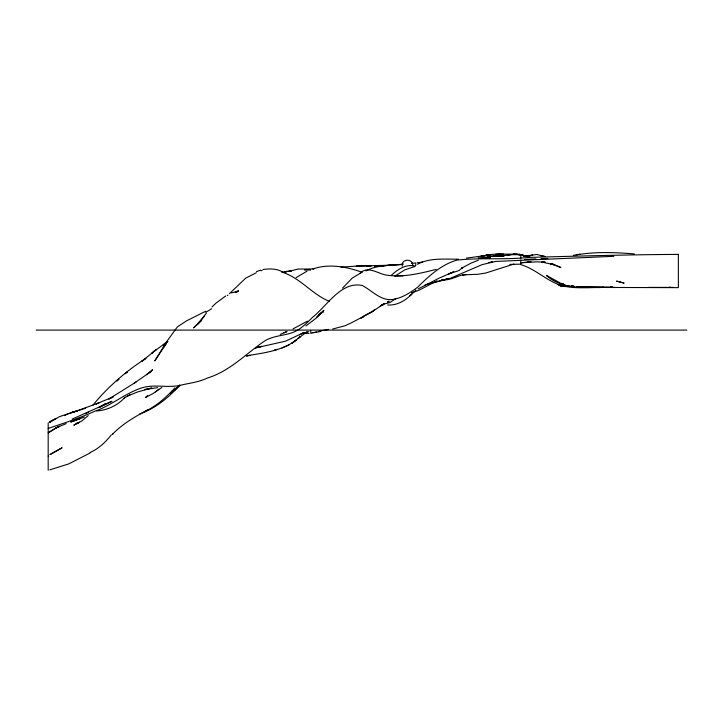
<?xml version="1.0" encoding="UTF-8"?>
<svg xmlns="http://www.w3.org/2000/svg" width="723" height="723" viewBox="0 0 723 723"><rect width="100%" height="100%" fill="white"/><g stroke="black" fill="none" stroke-linecap="round" stroke-linejoin="round"><path stroke-width="1.08" d="M412.643 265.73C413.574 258.021 400.614 258.635 402.25 266.209M201.726 320.452L193.583 327.899L201.356 320.117L197.56 324.247L206.38 313.186M201.292 320.072L204.365 316.087M165.35 344.979L163.308 347.383L166.507 343.253L154.767 360.904L167.121 341.012L177.451 326.778L186.597 320.822L205.721 311.224L205.721 312.372L211.64 308.748M92.716 405.395C107.619 387.094 126.073 371.125 145.91 358.373L141.807 361.346L156.204 349.625L151.929 353.149L154.144 351.251M150.547 371.92L152.562 369.643L148.513 373.249L133.9 383.425L136.566 381.563M111.333 434.903C105.558 442.133 98.635 448.784 90.068 452.508M342.594 288.134L352.137 278.174L361.039 272.779L360.018 273.366C368.025 264.898 378.698 274.451 387.582 275.282C403.994 277.442 420.379 273.375 436.204 269.363M174.496 390.284L179.539 385.061C168.73 397.849 155.409 408.269 139.611 414.062M211.993 306.977L215.969 303.154L225.639 295.96M125.133 397.153C117.948 405.341 107.411 410.203 96.602 410.962M174.885 387.908C166.037 397.424 156.276 406.398 144.275 411.739L148.052 409.688C135.237 416.584 122.323 423.832 112.273 434.559L113.258 433.583M161.925 387.447L152.824 393.646L145.504 397.505L147.6 395.571M229.408 293.71L245.703 278.147L256.304 272.734M415.336 290.836L409.733 295.806L411.703 294.216M227.356 295.608L227.926 295.074M411.64 294.27C405.305 300.714 396.963 305.648 387.618 304.998M179.991 385.495L170.736 393.547L174.966 389.787M318.066 315.888L323.109 311.74L321.139 313.068M130.375 394.397L124.085 398.12M88.26 415.635L82.006 420.777L73.818 425.232L77.641 422.566L77.28 422.856M396.132 298.373L389.833 302.585L382.955 304.293M373.086 310.836L374.514 309.652M154.107 351.288L167.817 341.455M155.445 391.938L158.852 389.173M316.385 317.37L323.922 310.266L316.719 317.713L305.883 325.956M148.558 373.195L150.673 371.649L146.389 374.722M391.459 275.192C397.822 269.263 406.163 263.796 415.291 266.1M307.112 331.73L298.012 338.563L300.226 336.584C286.028 350.42 264.97 352.761 246.317 355.815L250.095 355.382L246.733 355.906M167.609 341.482L163.181 344.925L167.049 342.033M372.273 311.423L362.711 316.674M306.986 271.224L296.15 277.587M319.078 314.442L323.217 311.749M332.697 329.028L345.088 325.73L351.974 322.521L370.754 312.661L384.184 303.687L380.19 306.073L383.461 304.284M134.532 382.991L108.784 399.087L113.095 396.927L96.042 403.967L99.042 402.838L72.68 412.417L85.377 408.224M319.087 314.451L320.822 313.33L319.015 314.487M387.483 302.078L388.694 301.292L387.745 301.88M370.754 312.661L373.384 310.962M365.983 270.917C377.307 264.618 390.944 265.766 403.416 264.031M394.758 276.204L404.853 269.824L414.695 266.561M55.798 427.989L48.179 432.806L59.403 426.154L55.798 427.989L66.182 423.633M235.969 292.408L238.409 290.998L235.337 292.508L238.572 291.007L231.559 292.896M99.168 407.401L104.654 404.293L98.536 407.645M49.589 422.096L55.96 418.527L49.173 422.413L59.44 416.683L77.307 410.655M90.267 452.905L68.721 463.913L49.788 469.86M299.458 334.839L303.732 332.679L285.567 341.148L255.382 347.998L258.012 347.139M417.523 264.238C430.049 257.524 444.826 259.376 458.481 259.168M72.119 419.15L111.993 401.283L99.44 407.185M292.987 328.902L307.501 321.129M418.21 288.875L438.87 278.265L452.381 272.336L453.782 271.812L448.242 274.062L458.834 270.61L462.738 267.555L461.455 268.26L470.989 263.136L478.373 260.226M64.69 415.571L67.32 414.243M85.251 413.71L88.604 412.11M388.007 301.798L389.254 301.211M256.457 271.649L260.578 270.149M77.732 419.611L80.398 418.391L70.773 422.033L74.785 420.705M437.054 280.777L419.494 289.995L415.779 291.423L415.779 289.914M280.208 334.424L287.022 331.541L283.877 332.761M68.197 413.809L77.659 410.781M288.965 344.988L281.925 347.98M127.637 396.041L137.46 392.011L151.731 387.998L144.537 389.616L157.65 387.636M301.599 333.674L308.838 331.685M290.51 270.908L298.021 269.064L314.035 268.956M84.311 417.054L74.704 420.687M260.931 270.754L262.187 270.411M48.179 428.441C63.922 423.091 79.873 418.147 94.993 411.134C111.803 405.35 125.486 392.923 142.368 387.709C155.165 383.877 168.685 388.459 181.554 384.979C190.294 383.018 199.349 381.961 207.474 378.002C229.191 371.36 245.016 354.794 262.991 342.096C272.047 335.49 283.533 336.05 293.619 332.209C301.057 328.902 306.823 323.091 312.463 317.397C327.121 305.856 341.202 280.949 362.295 285.504C372.399 290.773 381.464 301.871 394.071 299.223C403 297.542 410.646 292.39 417.813 287.085C429.019 275.843 441.509 264.491 457.108 260.072C480.795 257.587 504.997 259.973 528.847 257.424C578.671 256.05 628.513 254.659 678.355 254.397M445.422 279.711L431.062 283.208M70.755 412.697L72.896 411.965M328.748 329.354L318.942 331.27M425.133 284.799L448.414 278.608L445.567 279.295M311.297 333.113L320.777 331.405M312.824 268.974C328.947 263.362 346.66 266.742 362.295 272.327M513.972 264.067L485.775 273.023L478.156 274.252L462.422 274.876L466.353 274.514C457.713 274.577 450.474 281.572 441.626 279.44M411.631 292.562L415.354 291.586M276.43 349.589L277.388 349.372L274.379 350.049M524.076 256.105L536.936 254.487L541.391 255.698M529.525 255.861L532.67 255.183L527.203 256.222M573.375 255.373C593.429 251.541 614.071 252.282 634.324 253.918M482.268 257.786L493.89 255.888L503.967 256.276M446.443 279.078L450.664 278.156L482.178 264.618L495.58 261.437L613.854 256.322M285.151 271.631L292.038 270.547M303.922 333.204L306.2 332.806L305.178 332.969L309.064 333.52M283.687 272.146L286.462 271.694L285.486 271.821M489.453 254.65L481.003 256.186L492.752 254.279L503.669 254.089M520.433 254.731L511.242 254.659L498.165 256.349L502.467 256.475M417.288 262.738L422.458 262.232M312.652 332.67L316.746 332.011M487.989 256.773L497.325 255.788M579.982 254.27L576.484 254.74M481.247 256.078L491.188 254.776L466.353 258.129M282.612 272.246L286.462 271.694M511.242 254.659L507.862 255.102M263 269.498C269.489 268.64 276.566 268.459 282.413 271.857M288.332 271.468L291.188 271.107L288.35 271.459M527.6 262.069L531.025 261.69L520.831 262.811L536.909 261.843L545.449 262.232L541.771 262.051L553.628 264.645L550.402 263.66L560.912 267.528L551.947 263.534M411.495 263.353L415.779 262.955L415.779 265.648M340.967 267.167L356.213 266.109L393.366 265.124M304.419 270.077L310.637 270.022M541.057 258.87L546.48 258.491M478.156 257.768L490.447 257.623L486.019 257.46M421.057 262.341L422.575 262.232M541.165 258.888L547.889 258.445M673.583 287.402L648.486 287.383M393.439 265.16L380.777 265.82L400.524 264.708M493.393 255.951L497.822 255.77M367.031 265.757L356.213 266.109M524.13 256.15L526.335 256.078L523.325 256.032M670.718 287.393L668.54 287.465L670.799 287.393M498.68 254.089L519.701 254.225M378.771 266.317L374.613 266.435L383.136 266.227L380.922 266.272M524.609 259.494L535.616 259.205M524.518 259.494L536.168 259.205M509.814 264.392L520.108 264.175M588.377 287.429L603.904 287.383M610.402 287.266L612.562 287.221M577.071 286.66L603.813 287.393M610.176 287.293L612.291 287.257M402.955 275.879L395.499 275.852M520.813 259.955L520.813 264.627C536.62 269.345 548.649 282.829 564.6 286.489L560.732 285.829L557.623 284.419C575.87 290.782 596.583 285.784 615.562 287.51L601.934 287.447L678.355 287.646L678.355 254.27M495.888 254.098L500.199 254.098M36.15 330.095L686.85 330.095M559.792 282.72L546.525 275.517C561.147 288.829 581.518 287.456 599.819 287.564M585.973 287.302L588.486 287.365M599.575 287.465L600.777 287.501L579.024 286.796M524.645 256.105L525.296 256.123M517.189 254.071L513.357 253.9M577.153 286.67L585.576 287.221M381.762 304.645L383.714 304.79M572.408 286.597L566.037 285.766M572.01 286.01L574.053 286.308M524.726 255.797L521.4 255.282L525.106 255.852L521.934 255.002M48.179 456.123L48.64 456.195M571.55 285.992L573.601 286.326L571.739 286.001M529.082 256.719L524.618 255.834L529.146 257.126M544.88 256.421L540.479 255.517L544.835 256.548M564.853 284.627L560.759 283.687L562.621 284.121M543.823 262.214L545.015 262.512M560.723 283.163L563.606 284.067M281.491 272.002C299.973 277.361 311.721 294.225 329.299 301.31M521.78 254.604L525.91 256.168M520.813 254.424L520.813 258.057M310.754 330.791L310.754 333.267M48.179 423.054L48.179 470.302M118.816 379.195L116.774 380.994L118.807 379.232M296.105 340.09L291.785 343.317L296.105 340.09M127.293 371.956L125.215 373.628L127.293 371.956M51.423 420.922L49.354 422.548L52.336 420.217L51.423 420.922M61.925 447.871L50.113 454.505L61.925 447.871M363.271 316.882L361.166 318.003L363.271 316.882M79.485 422.313L76.593 423.777L79.557 422.277M105.477 404.04L104.546 404.311L105.477 404.04M261.807 346.371L258.174 347.121L261.807 346.371M492.209 262.006L489.028 262.585L492.209 262.006M370.962 266.136L366.633 266.416L370.962 266.136M501.753 255.987L498.31 255.825L502.241 256.023L501.753 255.987M520.813 254.93L518.011 254.514L520.813 254.975M561.798 286.118L559.485 285.44L561.798 286.118M623.976 283.073L616.692 281.148L623.976 283.073"/></g></svg>
